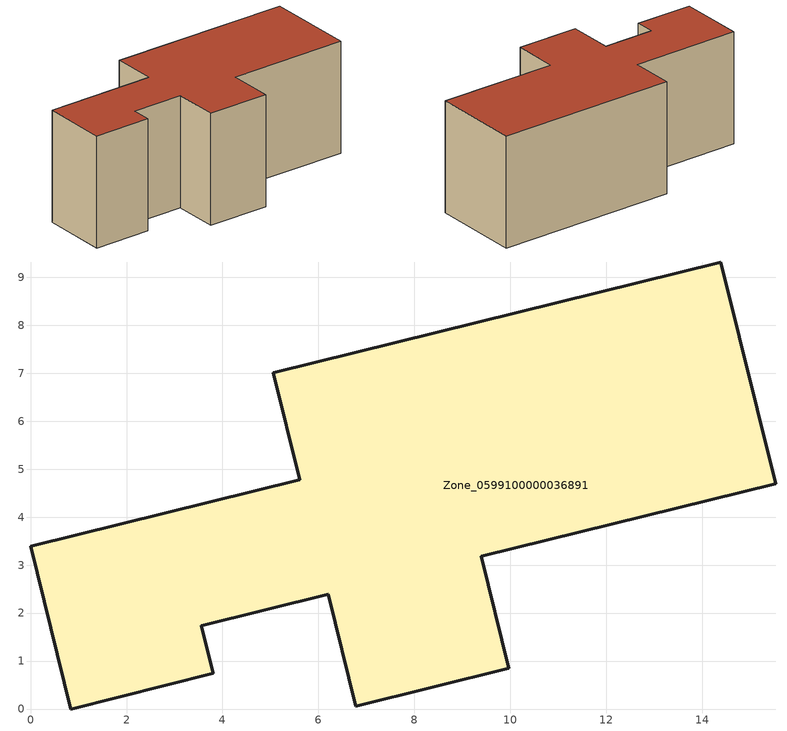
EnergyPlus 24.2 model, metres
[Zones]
Zone_0599100000036891
 floor ground (C_G): 5.06,7.01 14.39,9.32 15.54,4.7 9.4,3.18 9.97,0.85 6.78,0.06 6.21,2.39 3.56,1.73 3.81,0.74 0.84,0 0,3.39 5.61,4.78 z0
 wall outside (C_F): 3.81,0.74 3.56,1.73 6.21,2.39 6.78,0.06 9.97,0.85 9.4,3.18 15.54,4.7 14.39,9.32 5.06,7.01 5.61,4.78 0,3.39 0.84,0 3.81,0.74 z0:5.95
 roof outside (C_R): 14.39,9.32 5.06,7.01 5.61,4.78 0,3.39 0.84,0 3.81,0.74 3.56,1.73 6.21,2.39 6.78,0.06 9.97,0.85 9.4,3.18 15.54,4.7 z5.95
[BUILDING]
Pand.0599100000036891: North Axis=0; Terrain=City; Loads Convergence Tolerance Value=0.04; Temperature Convergence Tolerance Value=0.4; Solar Distribution=FullExterior; Maximum Number of Warmup Days=25; Minimum Number of Warmup Days=1
[Site:Location]
Rotterdam.The.Hague.AP_ZH_NLD Design_Conditions: Latitude=51.96; Longitude=4.45; Time Zone=1; Elevation=-4.5
[SITE:GROUNDTEMPERATURE:BUILDINGSURFACE]
18, 18, 18, 18, 18, 18, 18, 18, 18, 18, 18, 18
[MATERIAL] Thermal Absorptance=0.9; Solar Absorptance=0.7; Visible Absorptance=0.7
Name | Roughness | Thickness | Conductivity | Density | Specific Heat
G.TI.1965-1974 | MediumSmooth | 0.15 | 0.882353 | 540 | 1210
F.TI.1965-1974 | Rough | 0.3 | 0.697674 | 1920 | 840
R.TI.1965-1974 | MediumRough | 0.2 | 0.232558 | 1500 | 1000
[CONSTRUCTION]
C_G: G.TI.1965-1974
C_F: F.TI.1965-1974
C_R: R.TI.1965-1974
[ZONE]
Zone_0599100000036891: Type=1; Multiplier=1; Ceiling Height=Autocalculate; Volume=Autocalculate; Floor Area=autocalculate; Part of Total Floor Area=Yes
[ZONEINFILTRATION:DESIGNFLOWRATE]
Infil_Zone_0599100000036891: Zone or ZoneList or Space or SpaceList=Zone_0599100000036891; Schedule=AlwaysOn; Design Flow Rate Calculation Method=Flow/Area; Flow Rate per Floor Area=0.003; Constant Term Coefficient=1; Temperature Term Coefficient=0; Velocity Term Coefficient=0; Velocity Squared Term Coefficient=0
[HVACTEMPLATE:ZONE:IDEALLOADSAIRSYSTEM]
Zone_0599100000036891: Maximum Heating Supply Air Temperature=50; Minimum Cooling Supply Air Temperature=13; Maximum Heating Supply Air Humidity Ratio=0.0156; Minimum Cooling Supply Air Humidity Ratio=0.0077; Heating Limit=NoLimit; Cooling Limit=NoLimit; Dehumidification Control Type=ConstantSensibleHeatRatio; Cooling Sensible Heat Ratio=0.7; Dehumidification Setpoint=60; Humidification Control Type=None; Humidification Setpoint=30; Outdoor Air Method=None; Outdoor Air Flow Rate per Person=0.00944; Outdoor Air Flow Rate per Zone Floor Area=0; Outdoor Air Flow Rate per Zone=0; Demand Controlled Ventilation Type=None; Outdoor Air Economizer Type=NoEconomizer; Heat Recovery Type=None; Sensible Heat Recovery Effectiveness=0.7; Latent Heat Recovery Effectiveness=0.65
[ZONECONTROL:THERMOSTAT]
ThermostatControl_Zone_0599100000036891: Zone or ZoneList=Zone_0599100000036891; Control Type Schedule=DualSetpointControlType; Control 1=Thermostat_Zone_0599100000036891; Temperature Difference Between Cutout And Setpoint=0
[THERMOSTATSETPOINT:DUALSETPOINT]
Thermostat_Zone_0599100000036891: Heating Setpoint Temperature Schedule=HeatingSetpoint_Zone_0599100000036891; Cooling Setpoint Temperature Schedule=CoolingSetpoint_Zone_0599100000036891
[SCHEDULE:COMPACT]
HeatingSetpoint_Zone_0599100000036891: Through: 12/31, For: AllDays, Until: 24:00, 21
CoolingSetpoint_Zone_0599100000036891: Through: 12/31, For: AllDays, Until: 24:00, 24
DualSetpointControlType: Through: 12/31, For: AllDays, Until: 24:00, 4
AlwaysOn: Through: 12/31, For: AllDays, Until: 24:00, 1
